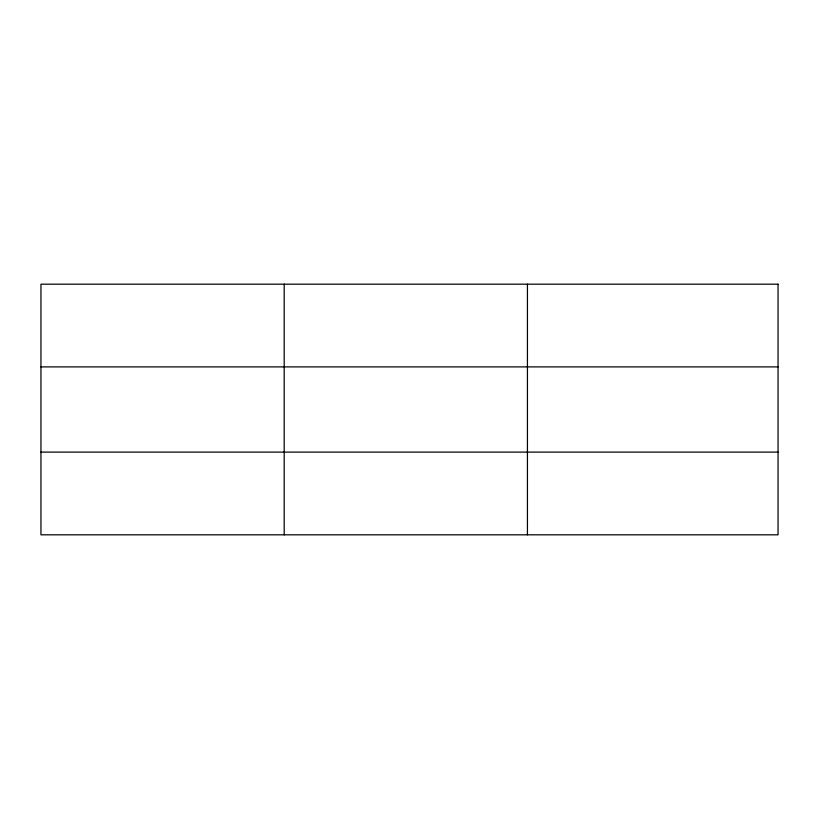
<?xml version="1.0" encoding="UTF-8"?>
<svg xmlns="http://www.w3.org/2000/svg" width="819" height="819" viewBox="0 0 819 819"><rect width="100%" height="100%" fill="white"/><g stroke="black" fill="none" stroke-linecap="round" stroke-linejoin="round"><path stroke-width="1.23" d="M284.193 534.817L284.193 284.183M527.436 534.817L527.436 284.183M40.95 366.892L778.05 366.892M40.95 452.108L778.05 452.108M778.05 284.183L778.05 534.817L40.95 534.817L40.95 284.183L778.05 284.183"/></g></svg>
